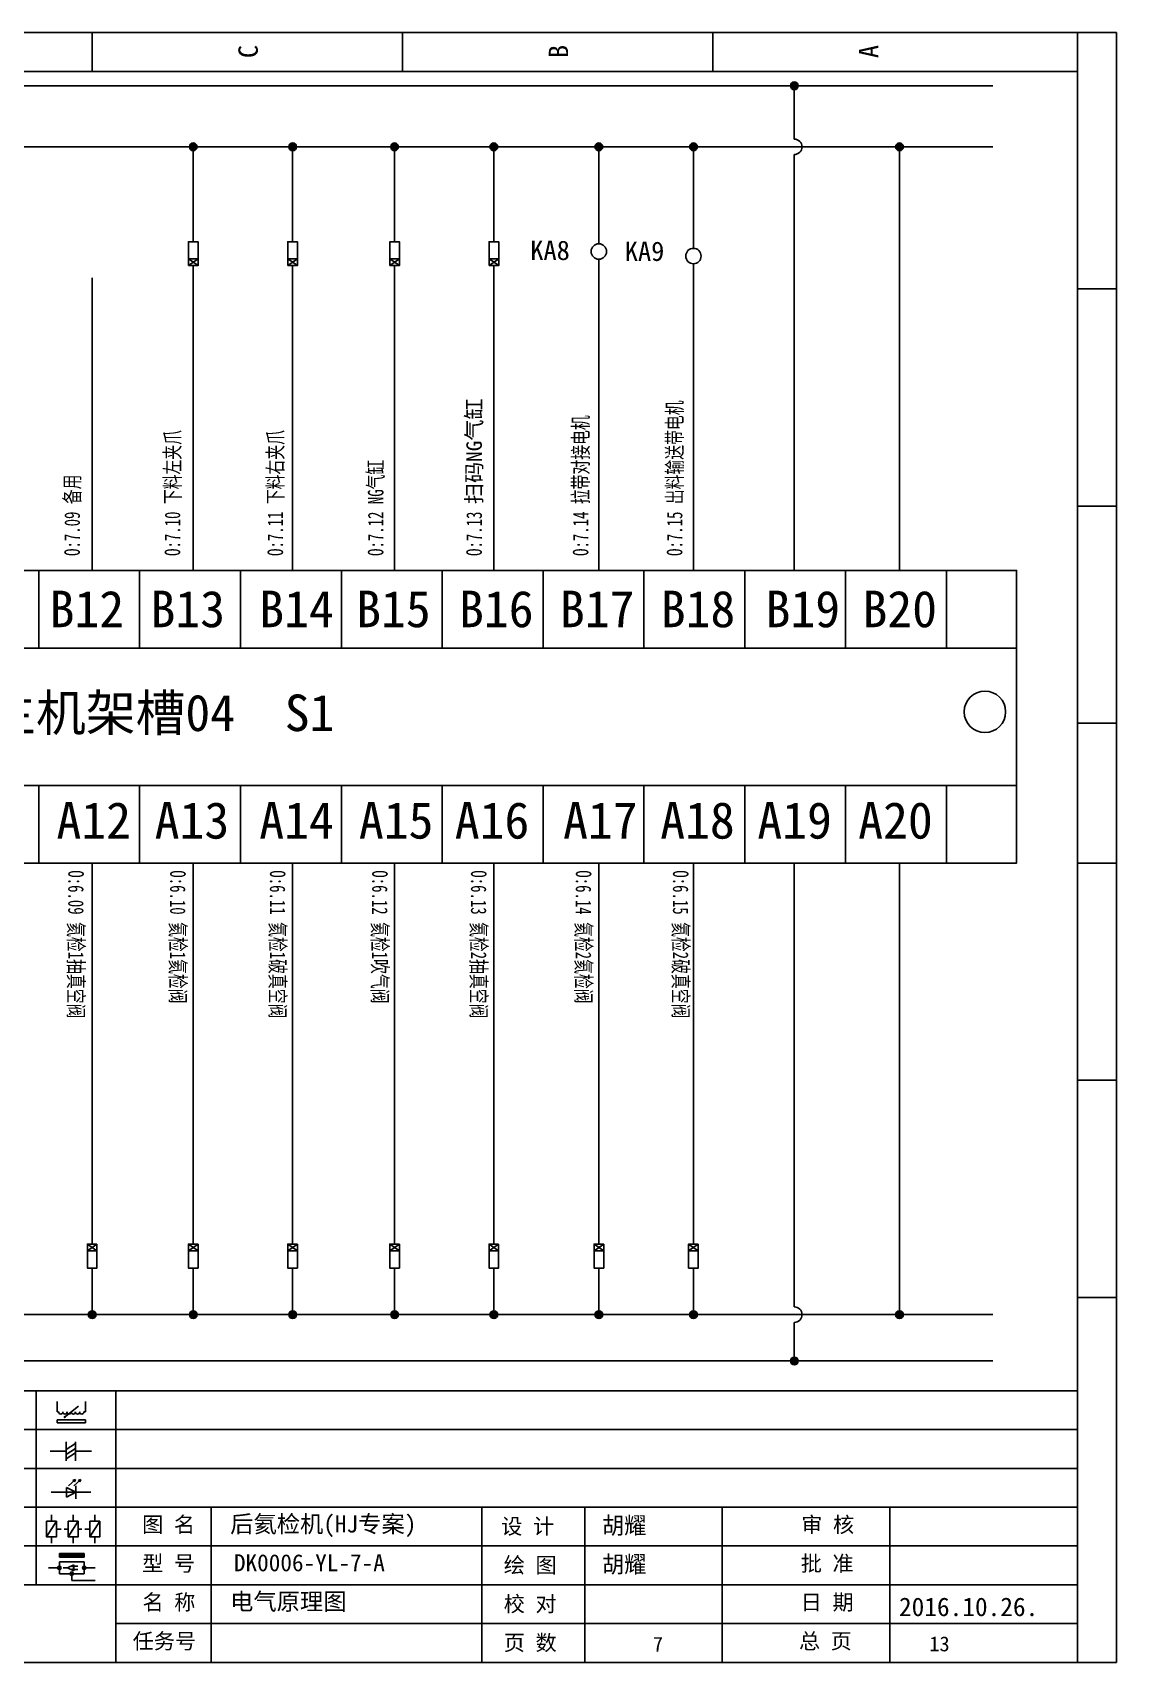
# Model space of a CAD drawing. Extents: x -5838 to -2107, y -921 to 708.
# Drawn here: x -3935.8 to -3796.1, y -526.4 to -316.4 of the extents above; entities that cross this region are included whole.
import ezdxf

# ---------------------------------------------------------------- set-up
doc = ezdxf.new("R2010")
doc.units = 0
doc.header["$MEASUREMENT"] = 0
doc.styles.add('宋', font='', dxfattribs={"width": 0.7})
doc.styles.add('汉字', font='')
doc.styles.get('宋').set_extended_font_data('SimSun')
doc.styles.get('汉字').set_extended_font_data('新宋体')

# ---------------------------------------------------------------- blocks, each defined once
blk = doc.blocks.new('电容')
at = {"linetype": 'ByBlock'}
for p, q in [((-1756.08, -782.99), (-1756.08, -780.56)), ((-1754.86, -780.79), (-1756.08, -781.55)), ((-1754.86, -782.99), (-1754.86, -780.56)), ((-1756.08, -781.77), (-1758.13, -781.77)), ((-1754.86, -781.44), (-1756.08, -782.2)), ((-1754.86, -781.99), (-1756.08, -782.75)), ((-1754.86, -781.77), (-1752.81, -781.77))]:
    blk.add_line(p, q, dxfattribs=at)
blk = doc.blocks.new('发光二极管')
at = {"linetype": 'ByBlock'}
for p, q in [((-1755.78, -785.92), (-1754.89, -785.14)), ((-1754.89, -785.14), (-1755.2, -785.22)), ((-1755.2, -785.22), (-1755.01, -785.43)), ((-1755.08, -785.92), (-1754.18, -785.14)), ((-1754.89, -785.14), (-1755.01, -785.43)), ((-1754.18, -785.14), (-1754.49, -785.22)), ((-1754.49, -785.22), (-1754.31, -785.43)), ((-1754.18, -785.14), (-1754.31, -785.43)), ((-1758.01, -786.77), (-1752.89, -786.77)), ((-1754.84, -786.77), (-1756.04, -786.16)), ((-1756.04, -786.16), (-1756.04, -787.39)), ((-1754.84, -786.77), (-1756.04, -787.39)), ((-1754.84, -787.63), (-1754.84, -785.92))]:
    blk.add_line(p, q, dxfattribs=at)
blk = doc.blocks.new('比例电磁阀')
at = {"linetype": 'ByBlock'}
for p, q in [((-1757.26, -775.38), (-1757.26, -776.71)), ((-1757.26, -776.71), (-1757.05, -776.71)), ((-1754.5, -775.98), (-1756.35, -777.44)), ((-1753.58, -776.71), (-1753.8, -776.71)), ((-1753.58, -775.38), (-1753.58, -776.71)), ((-1753.6, -777.73), (-1757.25, -777.73)), ((-1757.25, -778.13), (-1757.25, -777.73)), ((-1753.6, -778.13), (-1757.25, -778.13)), ((-1756.35, -777.44), (-1756.25, -777.25)), ((-1756.35, -777.44), (-1756.15, -777.38)), ((-1756.15, -777.38), (-1756.25, -777.25)), ((-1753.6, -777.73), (-1753.6, -778.13))]:
    blk.add_line(p, q, dxfattribs=at)
for centre in [(-1756.78, -776.71), (-1756.24, -776.71), (-1755.7, -776.71), (-1755.15, -776.71), (-1754.61, -776.71), (-1754.07, -776.71)]:
    blk.add_arc(centre, 0.271, 180, 0, dxfattribs=at)
blk = doc.blocks.new('保安开关')
at = {"linetype": 'ByBlock'}
for p, q in [((-1757.33, -790.79), (-1758.6, -792.81)), ((-1757.96, -790.79), (-1757.96, -789.97)), ((-1754.54, -790.79), (-1755.81, -792.81)), ((-1755.17, -790.79), (-1755.17, -789.97)), ((-1751.75, -790.79), (-1753.02, -792.81)), ((-1752.39, -790.79), (-1752.39, -789.97)), ((-1757.96, -792.81), (-1757.96, -793.62)), ((-1757.33, -791.8), (-1756.72, -791.8)), ((-1756.35, -791.8), (-1755.89, -791.8)), ((-1755.17, -792.81), (-1755.17, -793.62)), ((-1754.52, -791.8), (-1754.06, -791.8)), ((-1753.69, -791.8), (-1753.08, -791.8)), ((-1752.39, -792.81), (-1752.39, -793.62))]:
    blk.add_line(p, q, dxfattribs=at)
for points in [[(-1758.6, -790.79), (-1757.33, -790.79), (-1757.33, -792.81), (-1758.6, -792.81)], [(-1755.81, -790.79), (-1754.54, -790.79), (-1754.54, -792.81), (-1755.81, -792.81)], [(-1753.02, -790.79), (-1751.75, -790.79), (-1751.75, -792.81), (-1753.02, -792.81)]]:
    blk.add_lwpolyline(points, close=True, dxfattribs=at)
blk = doc.blocks.new('接近开关')
at = {"linetype": 'ByBlock'}
h = blk.add_hatch(dxfattribs=at)
h.set_pattern_fill('ANSI31', color=256, scale=0.01, style=0)
h.set_pattern_definition([(45, (-89.131516, -30.795668), (-0.0224506403, 0.0224506403), [])])
h.paths.add_polyline_path([(-1513.76, -1123.35), (-1513.76, -1122.85), (-1516.96, -1122.85), (-1516.96, -1123.35)])
for p, q in [((-1516.96, -1123.35), (-1516.96, -1122.85)), ((-1516.96, -1122.85), (-1513.76, -1122.85)), ((-1516.96, -1123.35), (-1513.76, -1123.35)), ((-1513.76, -1122.85), (-1513.76, -1123.35)), ((-1517.18, -1124.71), (-1518.36, -1124.71)), ((-1516.96, -1123.95), (-1513.76, -1123.95)), ((-1516.96, -1123.95), (-1516.96, -1125.47)), ((-1516.96, -1125.47), (-1513.76, -1125.47)), ((-1515.91, -1124.71), (-1516.45, -1124.71)), ((-1515.11, -1124.31), (-1515.91, -1124.71)), ((-1515.11, -1125.11), (-1515.91, -1124.71)), ((-1515.33, -1124.53), (-1515.17, -1124.53)), ((-1515.33, -1124.88), (-1515.17, -1124.88)), ((-1515.25, -1124.45), (-1515.25, -1124.61)), ((-1515.11, -1124.31), (-1515.11, -1125.11)), ((-1515.11, -1124.48), (-1514.58, -1124.48)), ((-1515.11, -1124.94), (-1514.58, -1124.94)), ((-1513.76, -1123.95), (-1513.76, -1125.47)), ((-1513.54, -1124.71), (-1512.36, -1124.71)), ((-1515.36, -1125.69), (-1515.36, -1126.36)), ((-1515.36, -1126.36), (-1512.36, -1126.36))]:
    blk.add_line(p, q, dxfattribs=at)
for centre in [(-1516.96, -1124.71), (-1515.36, -1125.47), (-1513.76, -1124.71)]:
    blk.add_circle(centre, 0.225, dxfattribs=at)
blk = doc.blocks.new('电磁阀线圈')
at = {"linetype": 'ByBlock'}
for p, q in [((-1854.61, -796.54), (-1856.17, -796.54)), ((-1854.61, -795.92), (-1853.75, -797.16)), ((-1853.75, -795.92), (-1854.61, -797.16)), ((-1853.75, -795.92), (-1853.75, -797.16)), ((-1851.53, -796.54), (-1849.97, -796.54))]:
    blk.add_line(p, q, dxfattribs=at)
blk.add_lwpolyline([(-1854.61, -795.92), (-1851.53, -795.92), (-1851.53, -797.16), (-1854.61, -797.16)], close=True, dxfattribs=at)
blk = doc.blocks.new('中间继电器')
at = {"linetype": 'ByBlock'}
for p, q in [((-1880.72, -791.92), (-1882.54, -791.92)), ((-1878.74, -791.92), (-1876.92, -791.92))]:
    blk.add_line(p, q, dxfattribs=at)
blk.add_circle((-1879.73, -791.92), 0.992, dxfattribs=at)

msp = doc.modelspace()

# ---------------------------------------------------------------- hatches: boundary and pattern name
at = {"lineweight": -2}
h = msp.add_hatch(color=0, dxfattribs=at)
edge = h.paths.add_edge_path()
edge.add_arc((-3837.63, -323.24), 0.5, 0, 360)
h = msp.add_hatch(color=0, dxfattribs=at)
edge = h.paths.add_edge_path()
edge.add_arc((-3915.1, -331.11), 0.5, 0, 360)
h = msp.add_hatch(color=0, dxfattribs=at)
edge = h.paths.add_edge_path()
edge.add_arc((-3902.29, -331.11), 0.5, 0, 360)
h = msp.add_hatch(color=0, dxfattribs=at)
edge = h.paths.add_edge_path()
edge.add_arc((-3889.15, -331.11), 0.5, 0, 360)
h = msp.add_hatch(color=0, dxfattribs=at)
edge = h.paths.add_edge_path()
edge.add_arc((-3876.35, -331.11), 0.5, 0, 360)
h = msp.add_hatch(color=0, dxfattribs=at)
edge = h.paths.add_edge_path()
edge.add_arc((-3862.82, -331.11), 0.5, 0, 360)
h = msp.add_hatch(color=0, dxfattribs=at)
edge = h.paths.add_edge_path()
edge.add_arc((-3850.63, -331.11), 0.5, 0, 360)
h = msp.add_hatch(color=0, dxfattribs=at)
edge = h.paths.add_edge_path()
edge.add_arc((-3824.07, -331.11), 0.5, 0, 360)
h = msp.add_hatch(color=0, dxfattribs=at)
edge = h.paths.add_edge_path()
edge.add_arc((-3928.12, -481.58), 0.5, 0, 360)
h = msp.add_hatch(color=0, dxfattribs=at)
edge = h.paths.add_edge_path()
edge.add_arc((-3915.1, -481.58), 0.5, 0, 360)
h = msp.add_hatch(color=0, dxfattribs=at)
edge = h.paths.add_edge_path()
edge.add_arc((-3902.29, -481.58), 0.5, 0, 360)
h = msp.add_hatch(color=0, dxfattribs=at)
edge = h.paths.add_edge_path()
edge.add_arc((-3889.15, -481.58), 0.5, 0, 360)
h = msp.add_hatch(color=0, dxfattribs=at)
edge = h.paths.add_edge_path()
edge.add_arc((-3876.35, -481.58), 0.5, 0, 360)
h = msp.add_hatch(color=0, dxfattribs=at)
edge = h.paths.add_edge_path()
edge.add_arc((-3862.82, -481.58), 0.5, 0, 360)
h = msp.add_hatch(color=0, dxfattribs=at)
edge = h.paths.add_edge_path()
edge.add_arc((-3850.63, -481.58), 0.5, 0, 360)
h = msp.add_hatch(color=0, dxfattribs=at)
edge = h.paths.add_edge_path()
edge.add_arc((-3824.07, -481.58), 0.5, 0, 360)
h = msp.add_hatch(color=0, dxfattribs=at)
edge = h.paths.add_edge_path()
edge.add_arc((-3837.63, -487.55), 0.5, 0, 360)

# ---------------------------------------------------------------- linework, layer by layer
at = {"linetype": 'ByBlock'}
for p, q in [((-4093.11, -316.39), (-3796.11, -316.39)), ((-3796.11, -316.39), (-3796.11, -526.39)), ((-3796.11, -526.39), (-3796.11, -316.39)), ((-3801.11, -491.39), (-4088.11, -491.39)), ((-3801.11, -496.39), (-4088.11, -496.39)), ((-3801.11, -501.39), (-4088.11, -501.39)), ((-3801.11, -506.39), (-4088.11, -506.39)), ((-3801.11, -511.39), (-4088.11, -511.39)), ((-3801.11, -516.39), (-4088.11, -516.39)), ((-3801.11, -521.39), (-3925.09, -521.39)), ((-3796.11, -526.39), (-4093.11, -526.39))]:
    msp.add_line(p, q, dxfattribs=at)
at = {"color": 0, "lineweight": -2}
for p, q in [((-4078.8, -323.24), (-3812.05, -323.24)), ((-3837.63, -323.24), (-3837.63, -330.11)), ((-4078.8, -331.11), (-3876.35, -331.11)), ((-3915.1, -341.79), (-3915.1, -331.11)), ((-3902.29, -341.79), (-3902.29, -331.11)), ((-3889.15, -341.79), (-3889.15, -331.11)), ((-3876.35, -331.11), (-3812.05, -331.11)), ((-3876.35, -341.79), (-3876.35, -331.11)), ((-3862.82, -341.79), (-3862.82, -331.11)), ((-3850.63, -342.37), (-3850.63, -331.11)), ((-3824.07, -331.11), (-3824.07, -385.69)), ((-3837.63, -332.11), (-3837.63, -385.69)), ((-3928.12, -347.99), (-3928.12, -385.69)), ((-3915.1, -347.99), (-3915.1, -385.69)), ((-3902.29, -347.99), (-3902.29, -385.69)), ((-3889.15, -347.99), (-3889.15, -385.69)), ((-3876.35, -347.99), (-3876.35, -385.69)), ((-3862.82, -347.4), (-3862.82, -385.69)), ((-3850.63, -347.99), (-3850.63, -385.69)), ((-3935.01, -385.69), (-3935.01, -395.69)), ((-3922.01, -385.69), (-3922.01, -395.69)), ((-3909.01, -385.69), (-3909.01, -395.69)), ((-3896.01, -385.69), (-3896.01, -395.69)), ((-3883.01, -385.69), (-3883.01, -395.69)), ((-3870.01, -385.69), (-3870.01, -395.69)), ((-3857.01, -385.69), (-3857.01, -395.69)), ((-3844.01, -385.69), (-3844.01, -395.69)), ((-3831.01, -385.69), (-3831.01, -395.69)), ((-3818.01, -385.69), (-3818.01, -395.69)), ((-4075.01, -395.69), (-3808.98, -395.69)), ((-4075.01, -413.39), (-3808.98, -413.39)), ((-3935.01, -413.39), (-3935.01, -423.39)), ((-3922.01, -413.39), (-3922.01, -423.39)), ((-3909.01, -413.39), (-3909.01, -423.39)), ((-3896.01, -413.39), (-3896.01, -423.39)), ((-3883.01, -413.39), (-3883.01, -423.39)), ((-3870.01, -413.39), (-3870.01, -423.39)), ((-3857.01, -413.39), (-3857.01, -423.39)), ((-3844.01, -413.39), (-3844.01, -423.39)), ((-3831.01, -413.39), (-3831.01, -423.39)), ((-3818.01, -413.39), (-3818.01, -423.39)), ((-3928.12, -423.4), (-3928.12, -470.94)), ((-3915.1, -423.4), (-3915.1, -470.94)), ((-3902.29, -423.4), (-3902.29, -470.94)), ((-3889.15, -423.4), (-3889.15, -470.94)), ((-3876.35, -423.4), (-3876.35, -470.94)), ((-3862.82, -423.4), (-3862.82, -470.94)), ((-3850.63, -423.43), (-3850.63, -470.94)), ((-3837.63, -423.47), (-3837.63, -480.58)), ((-3824.07, -423.47), (-3824.07, -481.58)), ((-3889.15, -476.55), (-3889.15, -481.58)), ((-3876.35, -476.55), (-3876.35, -481.58)), ((-3862.82, -476.55), (-3862.82, -481.58)), ((-3850.63, -476.55), (-3850.63, -481.58)), ((-3928.12, -477.14), (-3928.12, -481.58)), ((-3915.1, -477.14), (-3915.1, -481.58)), ((-3902.29, -477.14), (-3902.29, -481.58)), ((-3889.15, -477.14), (-3889.15, -481.58)), ((-3876.35, -477.14), (-3876.35, -481.58)), ((-3862.82, -477.14), (-3862.82, -481.58)), ((-3850.63, -477.14), (-3850.63, -481.58)), ((-4078.8, -481.58), (-3812.05, -481.58)), ((-3837.63, -482.58), (-3837.63, -487.55)), ((-4078.8, -487.55), (-3812.05, -487.55)), ((-3935.33, -491.39), (-3935.33, -516.39)), ((-3925.09, -491.39), (-3925.09, -526.31)), ((-3912.77, -506.39), (-3912.77, -526.31)), ((-3877.9, -506.39), (-3877.9, -526.39)), ((-3864.63, -506.39), (-3864.63, -526.39)), ((-3846.94, -506.39), (-3846.94, -526.39)), ((-3825.33, -506.39), (-3825.33, -526.39))]:
    msp.add_line(p, q, dxfattribs=at)
at = {"linetype": 'ByBlock'}
for points in [[(-3928.11, -316.39), (-3928.11, -321.39)], [(-3888.11, -316.39), (-3888.11, -321.39)], [(-3848.11, -316.39), (-3848.11, -321.39)], [(-3801.11, -526.39), (-3801.11, -316.39)], [(-3801.11, -321.39), (-4093.11, -321.39)], [(-3796.11, -349.39), (-3801.11, -349.39)], [(-3796.11, -377.39), (-3801.11, -377.39)], [(-3796.11, -405.39), (-3801.11, -405.39)], [(-3796.11, -423.39), (-3801.11, -423.39)], [(-3796.11, -451.39), (-3801.11, -451.39)], [(-3796.11, -479.39), (-3801.11, -479.39)]]:
    msp.add_lwpolyline(points, dxfattribs=at)
at = {"color": 0, "lineweight": -2}
msp.add_lwpolyline([(-4075.01, -385.69), (-3808.98, -385.69), (-3808.98, -423.39), (-4075.01, -423.39)], close=True, dxfattribs=at)
for centre, radius in [((-3837.63, -323.24), 0.5), ((-3915.1, -331.11), 0.5), ((-3902.29, -331.11), 0.5), ((-3889.15, -331.11), 0.5), ((-3876.35, -331.11), 0.5), ((-3862.82, -331.11), 0.5), ((-3850.63, -331.11), 0.5), ((-3824.07, -331.11), 0.5), ((-3813.06, -403.91), 2.67), ((-3928.12, -481.58), 0.5), ((-3915.1, -481.58), 0.5), ((-3902.29, -481.58), 0.5), ((-3889.15, -481.58), 0.5), ((-3876.35, -481.58), 0.5), ((-3862.82, -481.58), 0.5), ((-3850.63, -481.58), 0.5), ((-3824.07, -481.58), 0.5), ((-3837.63, -487.55), 0.5)]:
    msp.add_circle(centre, radius, dxfattribs=at)
for centre in [(-3837.63, -331.11), (-3837.63, -481.58)]:
    msp.add_arc(centre, 1, 270, 90, dxfattribs=at)

# ---------------------------------------------------------------- block references
at = {"linetype": 'ByBlock'}
for name, p, rotation in [('电磁阀线圈', (-4711.64, 1508.19), 90), ('电磁阀线圈', (-4698.83, 1508.19), 90), ('电磁阀线圈', (-4685.68, 1508.19), 90), ('电磁阀线圈', (-4672.89, 1508.19), 90), ('中间继电器', (-4654.74, 1535.13), 90), ('中间继电器', (-4642.55, 1534.55), 90), ('电磁阀线圈', (-3131.59, -2327.11), 270), ('电磁阀线圈', (-3118.56, -2327.11), 270), ('电磁阀线圈', (-3105.75, -2327.11), 270), ('电磁阀线圈', (-3092.61, -2327.11), 270), ('电磁阀线圈', (-3079.82, -2327.11), 270), ('电磁阀线圈', (-3066.28, -2327.11), 270), ('电磁阀线圈', (-3054.09, -2327.11), 270)]:
    msp.add_blockref(name, p, dxfattribs=dict(at, rotation=rotation))
for name, p in [('比例电磁阀', (-2175.4, 282.59)), ('电容', (-2175.4, 282.59)), ('发光二极管', (-2175.4, 282.3)), ('保安开关', (-2175.4, 282.59)), ('接近开关', (-2415.4, 610.51))]:
    msp.add_blockref(name, p, dxfattribs=at)

# ---------------------------------------------------------------- texts
at = {"linetype": 'ByBlock', "char_height": 2.5, "width": 5, "attachment_point": 1, "rotation": 90}
for s, insert in [('{\\fKaiTi_GB2312|b0|i0|c134|p0;C}', (-3909.28, -319.68)), ('{\\fKaiTi_GB2312|b0|i0|c134|p0;B}', (-3869.28, -319.68)), ('{\\fKaiTi_GB2312|b0|i0|c134|p0;A}', (-3829.28, -319.68))]:
    msp.add_mtext(s, dxfattribs=dict(at, insert=insert))
at = {"lineweight": -3, "ltscale": 0.5, "char_height": 2.5, "width": 3.9027, "attachment_point": 1}
for s, insert in [('KA8', (-3871.66, -343.19)), ('KA9', (-3859.48, -343.31))]:
    msp.add_mtext(s, dxfattribs=dict(at, insert=insert))
at = {"color": 0, "lineweight": -2, "char_height": 2, "width": 71.7944, "attachment_point": 1, "style": '宋'}
for s, insert, rotation in [('{\\C256;O:7.13 \\fNSimSun|b0|i0|c134|p49;\\W1;扫码NG气缸}', (-3879.9, -383.82), 90), ('O:{\\C256;7.15 出料输送带电机}', (-3854.06, -383.82), 90), ('O:{\\C256;7.14 拉带对接电机}', (-3866.17, -383.82), 90), ('O:{\\C256;7.10 下料左夹爪}', (-3918.78, -383.82), 90), ('O:{\\C256;7.11 下料右夹爪}', (-3905.52, -383.82), 90), ('O:{\\C256;7.12 NG气缸}', (-3892.59, -383.82), 90), ('{\\C6;O:7.09 备用}', (-3931.71, -383.82), 90), ('O:{\\C256;6.09 氦检1抽真空阀}', (-3929.21, -424.33), 270), ('O:{\\C256;6.10 氦检1氦检阀}', (-3916.08, -424.33), 270), ('O:{\\C256;6.11 氦检1破真空阀}', (-3903.22, -424.33), 270), ('O:{\\C256;6.12 氦检1吹气阀}', (-3890.04, -424.33), 270), ('O:{\\C256;6.13 氦检2抽真空阀}', (-3877.3, -424.33), 270), ('O:{\\C256;6.14 氦检2氦检阀}', (-3863.79, -424.33), 270), ('O:{\\C256;6.15 氦检2破真空阀}', (-3851.27, -424.33), 270)]:
    msp.add_mtext(s, dxfattribs=dict(at, insert=insert, rotation=rotation))
at = {"color": 0, "lineweight": -2, "attachment_point": 1}
for s, insert, char_height, width in [('B12', (-3933.61, -388.3), 4.706, 7.2035), ('B13', (-3920.61, -388.3), 4.706, 7.2035), ('B14', (-3906.59, -388.3), 4.706, 7.2035), ('B15', (-3894.1, -388.3), 4.706, 7.2035), ('B16', (-3880.84, -388.3), 4.706, 7.2035), ('B17', (-3867.84, -388.3), 4.706, 7.2035), ('B18', (-3854.84, -388.3), 4.706, 7.2035), ('B19', (-3841.33, -388.3), 4.706, 7.2035), ('B20', (-3828.84, -388.3), 4.706, 7.2035), ('CJ1W-OD231  {\\fSimSun|b0|i0|c134|p2;主机架槽}04  S1', (-3980.21, -401.68), 4.7064, 109.721), ('A12', (-3932.73, -415.54), 4.706, 7.2035), ('A13', (-3920.07, -415.54), 4.706, 7.2035), ('A14', (-3906.59, -415.54), 4.706, 7.2035), ('A15', (-3893.75, -415.54), 4.706, 7.2035), ('A16', (-3881.39, -415.54), 4.706, 7.2035), ('A17', (-3867.43, -415.54), 4.706, 7.2035), ('A18', (-3854.91, -415.54), 4.706, 7.2035), ('A19', (-3842.39, -415.54), 4.706, 7.2035), ('A20', (-3829.39, -415.54), 4.706, 7.2035)]:
    msp.add_mtext(s, dxfattribs=dict(at, insert=insert, char_height=char_height, width=width))
at = {"char_height": 2, "attachment_point": 1, "style": '汉字'}
for s, insert in [('{\\fKaiTi_GB2312|b0|i0|c134|p0;图 名}', (-3921.69, -507.63)), ('{\\fKaiTi_GB2312|b0|i0|c134|p0;设 计}', (-3875.41, -507.85)), ('{\\fKaiTi_GB2312|b0|i0|c134|p0;审 核}', (-3836.73, -507.64)), ('{\\fKaiTi_GB2312|b0|i0|c134|p0;型 号}', (-3921.69, -512.63)), ('{\\fKaiTi_GB2312|b0|i0|c134|p0;批 准}', (-3836.8, -512.64)), ('{\\fKaiTi_GB2312|b0|i0|c134|p0;绘 图}', (-3875.08, -512.85)), ('{\\fKaiTi_GB2312|b0|i0|c134|p0;名 称}', (-3921.64, -517.63)), ('{\\fKaiTi_GB2312|b0|i0|c134|p0;校 对}', (-3875.08, -517.85)), ('{\\fKaiTi_GB2312|b0|i0|c134|p0;日 期}', (-3836.8, -517.64)), ('{\\fKaiTi_GB2312|b0|i0|c134|p0;任务号}', (-3922.91, -522.64)), ('{\\fKaiTi_GB2312|b0|i0|c134|p0;页 数}', (-3875.08, -522.85)), ('{\\fKaiTi_GB2312|b0|i0|c134|p0;总 页}', (-3837.03, -522.64))]:
    msp.add_mtext(s, dxfattribs=dict(at, insert=insert))
at = {"char_height": 2.2, "width": 75.3177, "attachment_point": 1, "style": '汉字'}
for s, insert in [('后氦检机(HJ专案)', (-3910.34, -507.45)), ('{\\fKaiTi_GB2312|b0|i0|c134|p49;DK0006-YL-7-A}', (-3909.86, -512.45))]:
    msp.add_mtext(s, dxfattribs=dict(at, insert=insert))
at = {"attachment_point": 1}
for s, insert, char_height, width in [('胡耀', (-3862.41, -507.64), 2.2, 75.3177), ('胡耀', (-3862.41, -512.64), 2.2, 75.3177), ('{\\fKaiTi_GB2312|b0|i0|c134|p49;电气原理图}', (-3910.35, -517.44), 2.2, 75.3177), ('{\\fKaiTi_GB2312|b0|i0|c134|p49;2016.10.26.}', (-3824.14, -518.03), 2.4, 60.2542), ('{\\fKaiTi_GB2312|b0|i0|c134|p49;7}', (-3855.85, -523.09), 1.92, 75.3177), ('{\\fKaiTi_GB2312|b0|i0|c134|p49;13}', (-3820.22, -523.04), 1.92, 75.3177)]:
    msp.add_mtext(s, dxfattribs=dict(at, insert=insert, char_height=char_height, width=width))

doc.saveas('drawing.dxf')
